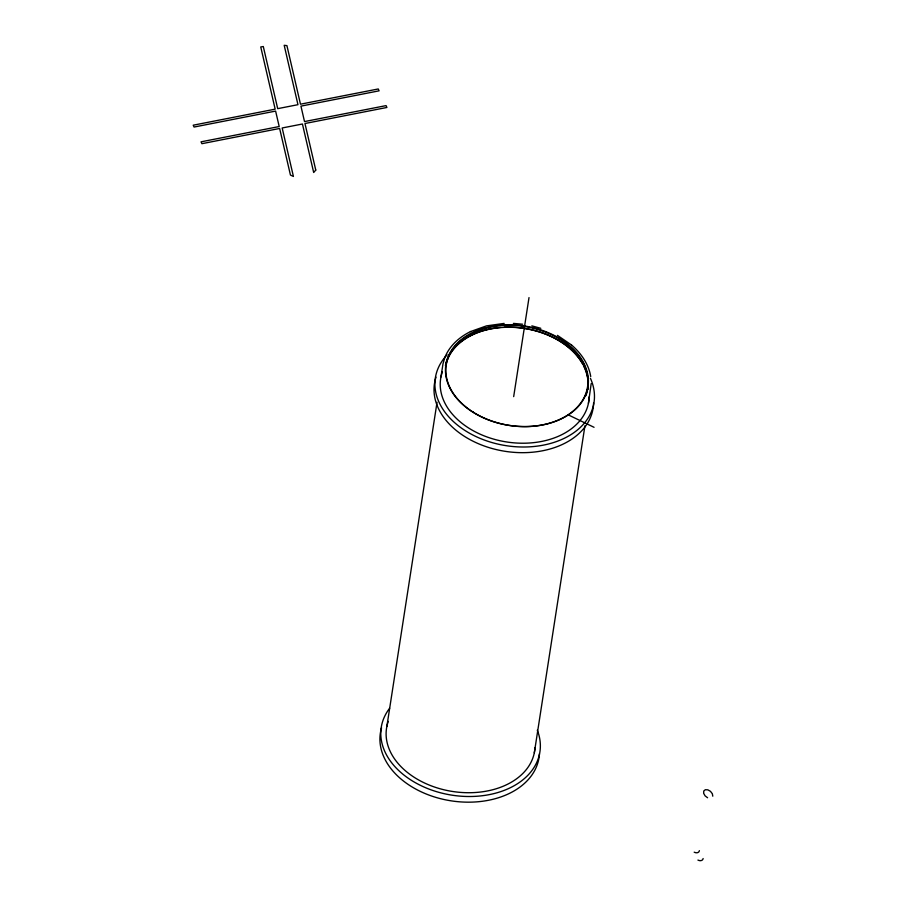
<?xml version="1.0" encoding="UTF-8"?>
<svg xmlns="http://www.w3.org/2000/svg" width="906" height="906" viewBox="0 0 906 906"><rect width="100%" height="100%" fill="white"/><g stroke="black" fill="none" stroke-linecap="round" stroke-linejoin="round"><path stroke-width="1.36" d="M591.188 383.566L588.413 403.34M386.851 726.487L437.043 402.23M440.95 376.987L443 363.77L444.891 357.428M513.679 396.624L529.013 297.598M534.314 752.841L584.936 425.775M445.016 357.077C449.75 345.514 459.636 336.907 470.667 331.505M470.429 331.607L486.454 325.888L504.155 323.408M513.385 323.397L522.66 324.223M531.845 325.866L540.791 328.3M568.64 415.061L594.053 427.304M557.428 335.367L571.516 344.982M707.586 797.744L705.117 795.876L703.679 793.362L703.747 791.051L705.31 789.726L707.835 789.828L710.474 791.334L712.331 793.724L712.784 796.193M571.709 345.141C581.108 353.283 588.673 364.087 590.735 376.556M589.149 396.794A74.915 52.423 8.8 0 1 505.14 441.72A74.915 52.423 8.8 0 1 442.377 371.902M445.424 365.56A72.242 50.543 8.8 0 1 500.372 327.451M504.155 327.202A72.242 50.543 8.8 0 1 579.262 358.425M579.976 359.41A72.242 50.543 8.8 0 1 583.147 364.484M583.691 365.526A72.242 50.543 8.8 0 1 587.677 376.964M588.277 385.922A72.242 50.543 8.8 0 1 587.858 389.716M587.315 390.814A71.914 50.317 8.8 0 1 585.944 395.695M445.775 365.526A71.914 50.317 8.8 0 1 507.938 327.247A71.914 50.317 8.8 0 1 582.852 364.45M583.396 365.48A71.914 50.317 8.8 0 1 587.586 378.142M587.96 385.797A71.914 50.317 8.8 0 1 587.541 389.569M590.429 378.323A80.272 56.161 8.8 0 1 505.129 445.514A80.272 56.161 8.8 0 1 447.077 354.88M593.589 402.932A80.272 56.161 8.8 0 1 504.246 451.177A80.272 56.161 8.8 0 1 436.024 377.156M534.982 747.609A74.915 52.423 8.8 0 1 450.112 791.063A74.915 52.423 8.8 0 1 388.266 721.403M537.303 730.168A80.272 56.161 8.8 0 1 452.672 795.275A80.272 56.161 8.8 0 1 389.659 708.232M539.421 753.849A80.272 56.161 8.8 0 1 449.976 800.655A80.272 56.161 8.8 0 1 381.562 727.79M699.398 850.643A5.357 3.511 40.7 0 1 694.189 852.195M703.135 858.537A5.357 3.511 40.7 0 1 697.926 860.088M315.764 170.079L313.68 172.514L302.434 124.009L282.174 127.973L293.419 176.477L290.441 175.039L279.637 128.471L201.891 143.692L201.03 141.834L279.195 126.534L275.617 111.087L194.077 127.044L193.216 125.198L275.164 109.15L260.747 46.953L263.295 46.523L277.7 108.652L297.961 104.688L284.19 45.3L286.919 45.628L300.486 104.19L378.244 88.969L379.104 90.827L300.939 106.127L304.518 121.574L386.058 105.617L386.919 107.463L304.971 123.51L315.764 170.079M472.83 412.105A71.914 50.317 8.8 0 0 587.688 388.357A71.914 50.317 8.8 0 0 490.237 326.67A71.914 50.317 8.8 0 0 472.83 412.105M473.057 412.128A71.495 50.023 8.8 0 0 587.247 388.504A71.495 50.023 8.8 0 0 490.361 327.179A71.495 50.023 8.8 0 0 473.057 412.128"/></g></svg>
